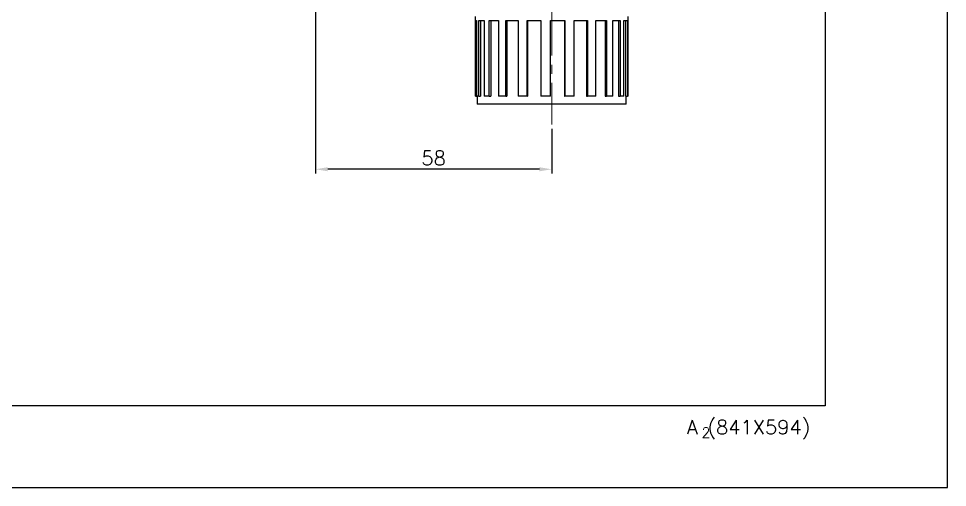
# Model space of a CAD drawing. Extents: x 39169 to 40010, y 19017 to 19611.
# Drawn here: x 39781.5 to 40009.5, y 19017.4 to 19132.4 of the extents above; entities that cross this region are included whole.
import ezdxf

# ---------------------------------------------------------------- set-up
doc = ezdxf.new("R2010")
doc.units = 0
doc.header["$LTSCALE"] = 7
doc.header["$MEASUREMENT"] = 0
doc.linetypes.add('CENTER2', pattern=[28.575, 19.05, -3.175, 3.175, -3.175])
doc.layers.get('0').update_dxf_attribs({"color": 2, "linetype": 'CONTINUOUS'})
for name, color, linetype in [('DIM', 2, 'CONTINUOUS'), ('DWG', 7, 'CONTINUOUS'), ('TXT', 4, 'CONTINUOUS')]:
    doc.layers.add(name, color=color, linetype=linetype)
doc.layers.add('중심선', color=1, linetype='CENTER2', lineweight=9)
doc.styles.add('GHS', font='romans', dxfattribs={"bigfont": 'ghs'})

# ---------------------------------------------------------------- blocks, each defined once
blk = doc.blocks.new('BORDER')
for p, q in [((1, 0), (1, 1)), ((0, 0), (1, 0))]:
    blk.add_line(p, q)

msp = doc.modelspace()

# ---------------------------------------------------------------- linework, layer by layer
at = {"layer": 'DIM'}
for p, q in [((39854.4, 19146.39), (39854.4, 19094.44)), ((39912.38, 19105.39), (39912.38, 19094.44)), ((39909.38, 19095.44), (39857.4, 19095.44))]:
    msp.add_line(p, q, dxfattribs=at)
for points in [[(39857.4, 19095.94), (39857.4, 19094.94), (39854.4, 19095.44)], [(39909.38, 19095.94), (39909.38, 19094.94), (39912.38, 19095.44)]]:
    msp.add_solid(points, dxfattribs=at)
at = {"layer": 'DWG'}
for p, q in [((39893.63, 19132.89), (39893.63, 19131.89)), ((39931.13, 19131.89), (39931.13, 19132.89)), ((39893.63, 19131.89), (39893.91, 19131.89)), ((39893.64, 19113.39), (39893.64, 19131.89)), ((39893.91, 19131.89), (39893.91, 19113.39)), ((39894.47, 19131.89), (39895.81, 19131.89)), ((39894.47, 19113.39), (39894.47, 19131.89)), ((39894.93, 19131.89), (39894.93, 19113.39)), ((39895.81, 19131.89), (39895.81, 19113.39)), ((39897.06, 19131.89), (39899.33, 19131.89)), ((39897.06, 19113.39), (39897.06, 19131.89)), ((39897.44, 19131.89), (39897.44, 19113.39)), ((39899.33, 19131.89), (39899.33, 19113.39)), ((39901.14, 19131.89), (39904.13, 19131.89)), ((39901.14, 19113.39), (39901.14, 19131.89)), ((39901.41, 19131.89), (39901.41, 19113.39)), ((39904.13, 19131.89), (39904.13, 19113.39)), ((39906.33, 19131.89), (39909.74, 19131.89)), ((39906.33, 19113.39), (39906.33, 19131.89)), ((39906.45, 19131.89), (39906.45, 19113.39)), ((39909.74, 19131.89), (39909.74, 19113.39)), ((39912.11, 19131.89), (39915.6, 19131.89)), ((39912.11, 19113.39), (39912.11, 19131.89)), ((39915.56, 19131.89), (39915.56, 19113.39)), ((39915.6, 19131.89), (39915.6, 19113.39)), ((39917.92, 19131.89), (39921.15, 19131.89)), ((39917.92, 19113.39), (39917.92, 19131.89)), ((39920.96, 19131.89), (39920.96, 19113.39)), ((39921.15, 19131.89), (39921.15, 19113.39)), ((39923.18, 19131.89), (39925.84, 19131.89)), ((39923.18, 19113.39), (39923.18, 19131.89)), ((39925.52, 19131.89), (39925.52, 19113.39)), ((39925.84, 19131.89), (39925.84, 19113.39)), ((39927.39, 19131.89), (39929.22, 19131.89)), ((39927.39, 19113.39), (39927.39, 19131.89)), ((39928.79, 19131.89), (39928.79, 19113.39)), ((39929.22, 19131.89), (39929.22, 19113.39)), ((39930.13, 19131.89), (39930.95, 19131.89)), ((39930.13, 19113.39), (39930.13, 19131.89)), ((39930.46, 19131.89), (39930.46, 19113.39)), ((39930.95, 19131.89), (39930.95, 19113.39)), ((39931.13, 19131.89), (39931.13, 19131.89)), ((39931.13, 19113.39), (39931.13, 19131.89)), ((39893.64, 19113.39), (39893.91, 19113.39)), ((39894.47, 19113.39), (39893.91, 19113.39)), ((39894.13, 19113.39), (39894.13, 19111.39)), ((39894.47, 19113.39), (39894.93, 19113.39)), ((39897.06, 19113.39), (39895.81, 19113.39)), ((39897.06, 19113.39), (39897.44, 19113.39)), ((39901.14, 19113.39), (39899.33, 19113.39)), ((39901.14, 19113.39), (39901.41, 19113.39)), ((39906.33, 19113.39), (39904.13, 19113.39)), ((39906.33, 19113.39), (39906.45, 19113.39)), ((39912.11, 19113.39), (39909.74, 19113.39)), ((39915.56, 19113.39), (39915.6, 19113.39)), ((39917.92, 19113.39), (39915.6, 19113.39)), ((39920.96, 19113.39), (39921.15, 19113.39)), ((39923.18, 19113.39), (39921.15, 19113.39)), ((39925.52, 19113.39), (39925.84, 19113.39)), ((39927.39, 19113.39), (39925.84, 19113.39)), ((39928.79, 19113.39), (39929.22, 19113.39)), ((39930.13, 19113.39), (39929.22, 19113.39)), ((39930.46, 19113.39), (39930.95, 19113.39)), ((39930.63, 19111.39), (39930.63, 19113.39)), ((39931.13, 19113.39), (39930.95, 19113.39)), ((39930.63, 19111.39), (39894.13, 19111.39))]:
    msp.add_line(p, q, dxfattribs=at)
at = {"layer": 'TXT'}
for p, q in [((39979.52, 19591.42), (39979.52, 19037.42)), ((39979.52, 19037.42), (39193.52, 19037.42))]:
    msp.add_line(p, q, dxfattribs=at)
at = {"layer": '중심선', "linetype": 'CENTER2', "ltscale": 0.1}
msp.add_open_spline([(39912.38, 19176.41), (39912.38, 19134.58), (39912.38, 19106.39)], degree=1, knots=[0, 0, 0.1259723, 0.836236, 0.836236], dxfattribs=at)

# ---------------------------------------------------------------- block references
at = {"xscale": 841, "yscale": 594.0000000000002, "zscale": 841}
msp.add_blockref('BORDER', (39168.52, 19017.42), dxfattribs=at)

# ---------------------------------------------------------------- texts
at = {"color": 7, "style": 'GHS'}
for s, height, p in [('A (841X594)', 3.5, (39945.53, 19030.45)), ('2', 2.5, (39949.18, 19029.62))]:
    msp.add_text(s, height=height, dxfattribs=at).set_placement(p)
at = {"layer": 'DIM', "insert": (39883.39, 19098.19), "char_height": 3.5, "attachment_point": 5, "style": 'GHS'}
msp.add_mtext('\\A1;58', dxfattribs=at)

doc.saveas('drawing.dxf')
